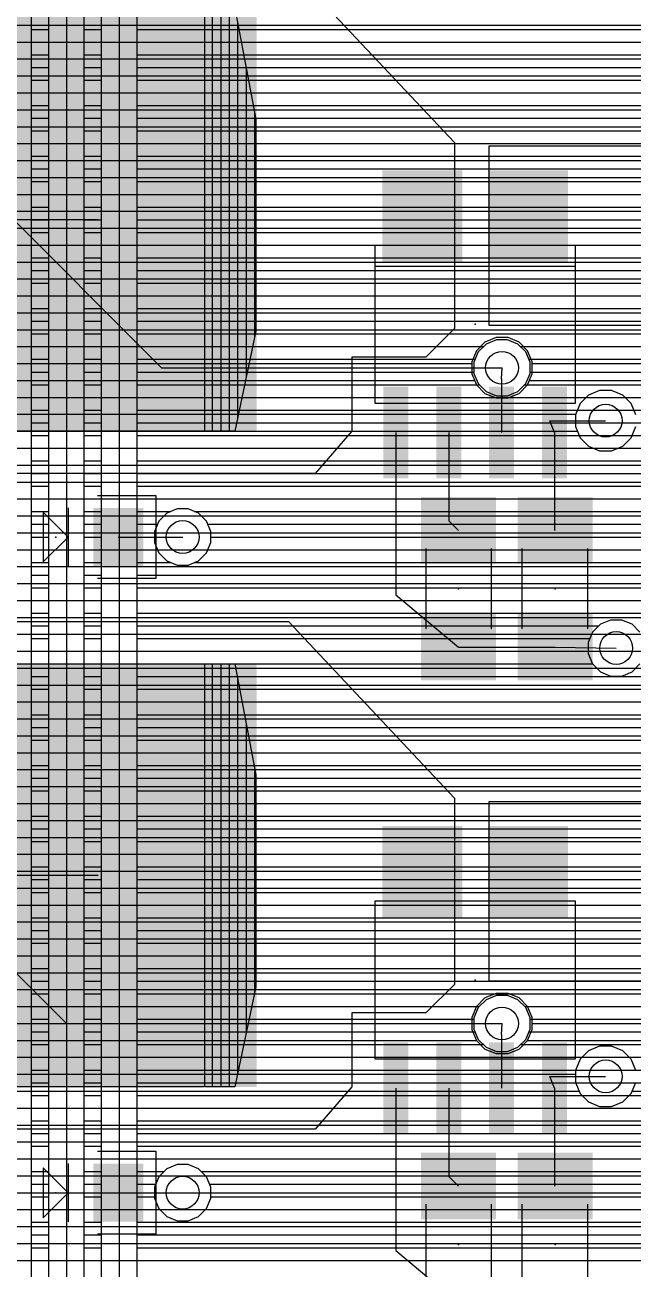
# Model space of a CAD drawing. Extents: x -0.45 to 6.54, y 0 to 7.98.
# Drawn here: x 1.371 to 1.946, y 2.248 to 3.424 of the extents above; entities that cross this region are included whole.
import ezdxf

# ---------------------------------------------------------------- set-up
doc = ezdxf.new("R2010")
doc.units = 0
for name, color, linetype in [('1', 22, 'CONTINUOUS'), ('15', 2, 'CONTINUOUS'), ('16', 175, 'CONTINUOUS'), ('18', 4, 'CONTINUOUS'), ('2', 3, 'CONTINUOUS'), ('21', 253, 'CONTINUOUS'), ('23', 7, 'CONTINUOUS'), ('51', 253, 'CONTINUOUS')]:
    doc.layers.add(name, color=color, linetype=linetype)

# ---------------------------------------------------------------- blocks, each defined once
blk = doc.blocks.new('RECT')
blk.add_solid([(-0.5, -0.5), (0.5, -0.5), (-0.5, 0.5), (0.5, 0.5)])
blk = doc.blocks.new('ROUNDV')
blk.add_circle((0, 0), 0.5)

msp = doc.modelspace()

# ---------------------------------------------------------------- linework, layer by layer
at = {"layer": '1'}
for p, q in [((1.62, 3.48), (1.777, 3.313)), ((1.21, 3.424), (1.672647, 3.424)), ((1.21, 3.408), (1.687689, 3.408)), ((1.21, 3.392), (1.70273, 3.392)), ((1.21, 3.376), (1.717772, 3.376)), ((1.21, 3.36), (1.732814, 3.36)), ((1.21, 3.344), (1.747856, 3.344)), ((1.21, 3.328), (1.762898, 3.328)), ((1.21, 3.312), (1.777, 3.312)), ((1.777, 3.313), (1.777, 3.137)), ((1.81, 3.14), (1.81, 3.31)), ((1.81, 3.31), (1.99, 3.31)), ((1.21, 3.296), (1.777, 3.296)), ((1.81, 3.296), (1.99, 3.296)), ((1.21, 3.28), (1.777, 3.28)), ((1.81, 3.28), (1.99, 3.28)), ((1.21, 3.264), (1.777, 3.264)), ((1.81, 3.264), (1.99, 3.264)), ((1.21, 3.248), (1.777, 3.248)), ((1.81, 3.248), (1.99, 3.248)), ((1.44, 3.24), (0.91, 3.24)), ((1.21, 3.232), (1.777, 3.232)), ((1.81, 3.232), (1.99, 3.232)), ((1.21, 3.216), (1.777, 3.216)), ((1.81, 3.216), (1.99, 3.216)), ((1.21, 3.2), (1.777, 3.2)), ((1.81, 3.2), (1.99, 3.2)), ((1.21, 3.184), (1.777, 3.184)), ((1.81, 3.184), (1.99, 3.184)), ((1.21, 3.168), (1.777, 3.168)), ((1.81, 3.168), (1.99, 3.168)), ((1.21, 3.152), (1.777, 3.152)), ((1.81, 3.152), (1.99, 3.152)), ((1.21, 3.136), (1.776, 3.136)), ((1.777, 3.137), (1.75, 3.11)), ((1.99, 3.14), (1.81, 3.14)), ((1.21, 3.12), (1.76, 3.12)), ((1.75, 3.11), (1.68, 3.11)), ((1.68, 3.11), (1.68, 3.04)), ((1.21, 3.104), (1.68, 3.104)), ((1.8216, 3.0896), (1.822, 3.1)), ((1.21, 3.088), (1.68, 3.088)), ((1.8216, 3.0896), (1.8216, 3.038738)), ((1.21, 3.072), (1.68, 3.072)), ((1.21, 3.056), (1.68, 3.056)), ((1.8716, 3.038738), (1.867362, 3.05)), ((1.867362, 3.05), (1.92, 3.05)), ((1.21, 3.04), (1.68, 3.04)), ((1.68, 3.04), (1.6452, 3)), ((1.7216, 3.038738), (1.7216, 2.885182)), ((1.7716, 3.038738), (1.7716, 2.955418)), ((1.8716, 3.038738), (1.8716, 2.946818)), ((1.21, 3.024), (1.66608, 3.024)), ((1.21, 3.008), (1.65216, 3.008)), ((1.6452, 3), (1.21, 3)), ((1.7716, 2.955418), (1.7808, 2.946218)), ((1.8716, 2.946818), (1.8722, 2.946218)), ((1.459055, 2.94), (1.52, 2.94)), ((1.7216, 2.885182), (1.7808, 2.835982)), ((1.21, 2.86), (1.62, 2.86)), ((1.62, 2.86), (1.777, 2.693)), ((1.21, 2.848), (1.631281, 2.848)), ((1.7808, 2.835982), (1.7808, 2.835982)), ((1.7808, 2.835982), (1.8722, 2.835982)), ((1.8722, 2.835982), (1.929882, 2.834882)), ((1.21, 2.832), (1.646323, 2.832)), ((1.929882, 2.834882), (1.93, 2.835)), ((1.21, 2.816), (1.661365, 2.816)), ((1.21, 2.8), (1.676407, 2.8)), ((1.21, 2.784), (1.691449, 2.784)), ((1.21, 2.768), (1.706491, 2.768)), ((1.21, 2.752), (1.721533, 2.752)), ((1.21, 2.736), (1.736575, 2.736)), ((1.21, 2.72), (1.751617, 2.72)), ((1.21, 2.704), (1.766659, 2.704)), ((1.21, 2.688), (1.777, 2.688)), ((1.777, 2.693), (1.777, 2.517)), ((1.81, 2.52), (1.81, 2.69)), ((1.81, 2.69), (1.99, 2.69)), ((1.81, 2.688), (1.99, 2.688)), ((1.21, 2.672), (1.777, 2.672)), ((1.81, 2.672), (1.99, 2.672)), ((1.21, 2.656), (1.777, 2.656)), ((1.81, 2.656), (1.99, 2.656)), ((1.21, 2.64), (1.777, 2.64)), ((1.81, 2.64), (1.99, 2.64)), ((1.21, 2.624), (1.777, 2.624)), ((1.81, 2.624), (1.99, 2.624)), ((1.44, 2.62), (0.91, 2.62)), ((1.21, 2.608), (1.777, 2.608)), ((1.81, 2.608), (1.99, 2.608)), ((1.21, 2.592), (1.777, 2.592)), ((1.81, 2.592), (1.99, 2.592)), ((1.21, 2.576), (1.777, 2.576)), ((1.81, 2.576), (1.99, 2.576)), ((1.21, 2.56), (1.777, 2.56)), ((1.81, 2.56), (1.99, 2.56)), ((1.21, 2.544), (1.777, 2.544)), ((1.81, 2.544), (1.99, 2.544)), ((1.21, 2.528), (1.777, 2.528)), ((1.81, 2.528), (1.99, 2.528)), ((1.99, 2.52), (1.81, 2.52)), ((1.21, 2.512), (1.772, 2.512)), ((1.777, 2.517), (1.75, 2.49)), ((1.21, 2.496), (1.756, 2.496)), ((1.75, 2.49), (1.68, 2.49)), ((1.68, 2.49), (1.68, 2.42)), ((1.21, 2.48), (1.68, 2.48)), ((1.8216, 2.4696), (1.822, 2.48)), ((1.21, 2.464), (1.68, 2.464)), ((1.8216, 2.4696), (1.8216, 2.418738)), ((1.21, 2.448), (1.68, 2.448)), ((1.21, 2.432), (1.68, 2.432)), ((1.8716, 2.418738), (1.867362, 2.43)), ((1.867362, 2.43), (1.92, 2.43)), ((1.21, 2.416), (1.67652, 2.416)), ((1.68, 2.42), (1.6452, 2.38)), ((1.7216, 2.418738), (1.7216, 2.265182)), ((1.7716, 2.418738), (1.7716, 2.335418)), ((1.8716, 2.418738), (1.8716, 2.326818)), ((1.21, 2.4), (1.6626, 2.4)), ((1.21, 2.384), (1.64868, 2.384)), ((1.6452, 2.38), (1.21, 2.38)), ((1.7716, 2.335418), (1.7808, 2.326218)), ((1.459055, 2.32), (1.52, 2.32)), ((1.8716, 2.326818), (1.8722, 2.326218)), ((1.7216, 2.265182), (1.7808, 2.215982))]:
    msp.add_line(p, q, dxfattribs=at)
at = {"layer": '15'}
for p, q in [((1.31, 3.29), (1.5, 3.1)), ((1.5, 3.1), (1.822, 3.1)), ((1.26, 2.63), (1.41, 2.48)), ((1.41, 2.48), (1.822, 2.48))]:
    msp.add_line(p, q, dxfattribs=at)
at = {"layer": '16'}
for p, q in [((0.018, 3.424), (6.362, 3.424)), ((0.018, 3.408), (6.362, 3.408)), ((0.274486, 3.392), (6.362, 3.392)), ((0.298414, 3.376), (6.362, 3.376)), ((0.313571, 3.36), (6.362, 3.36)), ((0.322809, 3.344), (6.362, 3.344)), ((0.328796, 3.328), (3.755878, 3.328)), ((0.333, 3.312), (3.730099, 3.312)), ((0.333, 3.296), (3.71692, 3.296)), ((0.331609, 3.28), (3.710292, 3.28)), ((0.842463, 3.264), (3.707945, 3.264)), ((0.8455, 3.248), (3.707945, 3.248)), ((0.838305, 3.232), (3.713606, 3.232)), ((0.292673, 3.216), (3.722099, 3.216)), ((0.259421, 3.2), (3.738099, 3.2)), ((0.018, 3.184), (6.362, 3.184)), ((0.018, 3.168), (6.362, 3.168)), ((0.018, 3.152), (6.362, 3.152)), ((0.018, 3.136), (2.371631, 3.136)), ((0.018, 3.12), (1.801695, 3.12)), ((1.805856, 3.124161), (1.797839, 3.116144)), ((1.816331, 3.1285), (1.805856, 3.124161)), ((1.827669, 3.1285), (1.816331, 3.1285)), ((1.838144, 3.124161), (1.827669, 3.1285)), ((1.846161, 3.116144), (1.838144, 3.124161)), ((1.842305, 3.12), (2.364795, 3.12)), ((1.797839, 3.116144), (1.7935, 3.105669)), ((1.8505, 3.105669), (1.846161, 3.116144)), ((0.018, 3.104), (1.7935, 3.104)), ((1.7935, 3.105669), (1.7935, 3.094331)), ((1.7935, 3.094331), (1.797839, 3.083856)), ((1.846161, 3.083856), (1.8505, 3.094331)), ((1.8505, 3.094331), (1.8505, 3.105669)), ((1.8505, 3.104), (2.364795, 3.104)), ((1.019764, 3.088), (1.796122, 3.088)), ((1.797839, 3.083856), (1.805856, 3.075839)), ((1.838144, 3.075839), (1.846161, 3.083856)), ((1.847877, 3.088), (2.364795, 3.088)), ((1.044056, 3.072), (1.815124, 3.072)), ((1.805856, 3.075839), (1.816331, 3.0715)), ((1.816331, 3.0715), (1.827669, 3.0715)), ((1.827669, 3.0715), (1.838144, 3.075839)), ((1.828876, 3.072), (1.901695, 3.072)), ((1.903856, 3.074161), (1.895839, 3.066144)), ((1.914331, 3.0785), (1.903856, 3.074161)), ((1.925669, 3.0785), (1.914331, 3.0785)), ((1.936144, 3.074161), (1.925669, 3.0785)), ((1.944161, 3.066144), (1.936144, 3.074161)), ((1.938305, 3.072), (2.364795, 3.072)), ((1.895839, 3.066144), (1.8915, 3.055669)), ((1.9485, 3.055669), (1.944161, 3.066144)), ((1.060056, 3.056), (1.891637, 3.056)), ((1.8915, 3.055669), (1.8915, 3.044331)), ((1.069448, 3.04), (1.893294, 3.04)), ((1.8915, 3.044331), (1.895839, 3.033856)), ((1.944161, 3.033856), (1.9485, 3.044331)), ((1.076871, 3.024), (1.908295, 3.024)), ((1.895839, 3.033856), (1.903856, 3.025839)), ((1.903856, 3.025839), (1.914331, 3.0215)), ((1.925669, 3.0215), (1.936144, 3.025839)), ((1.931704, 3.024), (6.362, 3.024)), ((1.936144, 3.025839), (1.944161, 3.033856)), ((1.914331, 3.0215), (1.925669, 3.0215)), ((1.081158, 3.008), (6.362, 3.008)), ((1.083, 2.992), (6.362, 2.992)), ((1.083, 2.976), (6.362, 2.976)), ((1.079952, 2.96), (6.362, 2.96)), ((1.075665, 2.944), (6.362, 2.944)), ((1.06685, 2.928), (6.362, 2.928)), ((1.055556, 2.912), (6.362, 2.912)), ((1.039556, 2.896), (6.362, 2.896)), ((1.010068, 2.88), (6.362, 2.88)), ((0.018, 2.864), (6.362, 2.864)), ((0.018, 2.848), (6.362, 2.848)), ((0.018, 2.832), (6.362, 2.832)), ((0.018, 2.816), (6.362, 2.816)), ((0.018, 2.8), (6.362, 2.8)), ((0.018, 2.784), (6.362, 2.784)), ((0.272754, 2.768), (6.362, 2.768)), ((0.297414, 2.752), (6.362, 2.752)), ((0.312994, 2.736), (6.362, 2.736)), ((0.322232, 2.72), (6.362, 2.72)), ((0.328528, 2.704), (6.362, 2.704)), ((0.332815, 2.688), (6.362, 2.688)), ((0.333, 2.672), (6.362, 2.672)), ((0.831118, 2.656), (6.362, 2.656)), ((0.84412, 2.64), (6.362, 2.64)), ((0.844949, 2.624), (6.362, 2.624)), ((0.834305, 2.608), (6.362, 2.608)), ((0.293914, 2.592), (2.367631, 2.592)), ((0.263153, 2.576), (2.364795, 2.576)), ((0.018, 2.56), (2.364795, 2.56)), ((0.018, 2.544), (2.364795, 2.544)), ((0.018, 2.528), (2.367631, 2.528)), ((0.018, 2.512), (6.362, 2.512)), ((1.816331, 2.5085), (1.805856, 2.504161)), ((1.827669, 2.5085), (1.816331, 2.5085)), ((1.838144, 2.504161), (1.827669, 2.5085)), ((0.018, 2.496), (1.797779, 2.496)), ((1.797839, 2.496144), (1.7935, 2.485669)), ((1.805856, 2.504161), (1.797839, 2.496144)), ((1.846161, 2.496144), (1.838144, 2.504161)), ((1.8505, 2.485669), (1.846161, 2.496144)), ((1.846221, 2.496), (6.362, 2.496)), ((1.7935, 2.485669), (1.7935, 2.474331)), ((1.8505, 2.474331), (1.8505, 2.485669)), ((0.018, 2.48), (1.7935, 2.48)), ((1.7935, 2.474331), (1.797839, 2.463856)), ((1.846161, 2.463856), (1.8505, 2.474331)), ((1.8505, 2.48), (6.362, 2.48)), ((1.018031, 2.464), (1.797779, 2.464)), ((1.797839, 2.463856), (1.805856, 2.455839)), ((1.838144, 2.455839), (1.846161, 2.463856)), ((1.846221, 2.464), (6.362, 2.464)), ((1.043056, 2.448), (1.897695, 2.448)), ((1.805856, 2.455839), (1.816331, 2.4515)), ((1.816331, 2.4515), (1.827669, 2.4515)), ((1.827669, 2.4515), (1.838144, 2.455839)), ((1.903856, 2.454161), (1.895839, 2.446144)), ((1.914331, 2.4585), (1.903856, 2.454161)), ((1.925669, 2.4585), (1.914331, 2.4585)), ((1.936144, 2.454161), (1.925669, 2.4585)), ((1.944161, 2.446144), (1.936144, 2.454161)), ((1.942305, 2.448), (6.362, 2.448)), ((1.895839, 2.446144), (1.8915, 2.435669)), ((1.8915, 2.435669), (1.8915, 2.424331)), ((1.9485, 2.435669), (1.944161, 2.446144)), ((1.059056, 2.432), (1.8915, 2.432)), ((1.8915, 2.424331), (1.895839, 2.413856)), ((1.944161, 2.413856), (1.9485, 2.424331)), ((1.068871, 2.416), (1.894951, 2.416)), ((1.895839, 2.413856), (1.903856, 2.405839)), ((1.936144, 2.405839), (1.944161, 2.413856)), ((1.945049, 2.416), (6.362, 2.416)), ((1.903856, 2.405839), (1.914331, 2.4015)), ((1.914331, 2.4015), (1.925669, 2.4015)), ((1.925669, 2.4015), (1.936144, 2.405839)), ((1.076603, 2.4), (6.362, 2.4)), ((1.08089, 2.384), (6.362, 2.384)), ((1.083, 2.368), (6.362, 2.368)), ((1.083, 2.352), (6.362, 2.352)), ((1.08022, 2.336), (6.362, 2.336)), ((1.075933, 2.32), (6.362, 2.32)), ((1.067428, 2.304), (6.362, 2.304)), ((1.056556, 2.288), (6.362, 2.288)), ((1.040556, 2.272), (6.362, 2.272)), ((1.013701, 2.256), (6.362, 2.256))]:
    msp.add_line(p, q, dxfattribs=at)
at = {"layer": '2'}
for p, q in [((1.443, 6.228959), (1.443, 0.897042)), ((1.46, 6.23), (1.46, 0.89)), ((1.393, 6.218959), (1.393, 1.537042)), ((1.41, 6.22), (1.41, 1.53)), ((1.427, 1.522958), (1.427, 6.212958)), ((1.477, 0.882958), (1.477, 6.222958)), ((1.377, 2.170273), (1.377, 6.202958)), ((1.377, 3.42), (1.393, 3.42)), ((1.427, 3.42), (1.443, 3.42)), ((1.477, 3.42), (6.304, 3.42)), ((1.377, 3.408), (1.393, 3.408)), ((1.427, 3.408), (1.443, 3.408)), ((1.477, 3.408), (6.304, 3.408)), ((1.377, 3.396), (1.393, 3.396)), ((1.427, 3.396), (1.443, 3.396)), ((1.477, 3.396), (6.304, 3.396)), ((1.377, 3.384), (1.393, 3.384)), ((1.427, 3.384), (1.443, 3.384)), ((1.477, 3.384), (6.304, 3.384)), ((1.377, 3.372), (1.393, 3.372)), ((1.427, 3.372), (1.443, 3.372)), ((1.477, 3.372), (6.304, 3.372)), ((1.377, 3.36), (1.393, 3.36)), ((1.427, 3.36), (1.443, 3.36)), ((1.477, 3.36), (6.304, 3.36)), ((1.377, 3.348), (1.393, 3.348)), ((1.427, 3.348), (1.443, 3.348)), ((1.477, 3.348), (6.304, 3.348)), ((1.377, 3.336), (1.393, 3.336)), ((1.427, 3.336), (1.443, 3.336)), ((1.477, 3.336), (6.304, 3.336)), ((1.377, 3.324), (1.393, 3.324)), ((1.427, 3.324), (1.443, 3.324)), ((1.477, 3.324), (3.751447, 3.324)), ((1.377, 3.312), (1.393, 3.312)), ((1.427, 3.312), (1.443, 3.312)), ((1.477, 3.312), (3.732927, 3.312)), ((1.377, 3.3), (1.393, 3.3)), ((1.427, 3.3), (1.443, 3.3)), ((1.477, 3.3), (3.720927, 3.3)), ((1.377, 3.288), (1.393, 3.288)), ((1.427, 3.288), (1.443, 3.288)), ((1.477, 3.288), (3.715771, 3.288)), ((1.377, 3.276), (1.393, 3.276)), ((1.427, 3.276), (1.443, 3.276)), ((1.477, 3.276), (3.7108, 3.276)), ((1.377, 3.264), (1.393, 3.264)), ((1.427, 3.264), (1.443, 3.264)), ((1.477, 3.264), (3.709945, 3.264)), ((1.377, 3.252), (1.393, 3.252)), ((1.427, 3.252), (1.443, 3.252)), ((1.477, 3.252), (3.709945, 3.252)), ((1.377, 3.24), (1.393, 3.24)), ((1.427, 3.24), (1.443, 3.24)), ((1.477, 3.24), (3.712457, 3.24)), ((1.377, 3.228), (1.393, 3.228)), ((1.427, 3.228), (1.443, 3.228)), ((1.477, 3.228), (3.717428, 3.228)), ((1.377, 3.216), (1.393, 3.216)), ((1.427, 3.216), (1.443, 3.216)), ((1.477, 3.216), (3.724927, 3.216)), ((1.377, 3.204), (1.393, 3.204)), ((1.427, 3.204), (1.443, 3.204)), ((1.477, 3.204), (3.736927, 3.204)), ((1.377, 3.192), (1.393, 3.192)), ((1.427, 3.192), (1.443, 3.192)), ((1.477, 3.192), (3.761103, 3.192)), ((1.377, 3.18), (1.393, 3.18)), ((1.427, 3.18), (1.443, 3.18)), ((1.477, 3.18), (6.304, 3.18)), ((1.377, 3.168), (1.393, 3.168)), ((1.427, 3.168), (1.443, 3.168)), ((1.477, 3.168), (6.304, 3.168)), ((1.377, 3.156), (1.393, 3.156)), ((1.427, 3.156), (1.443, 3.156)), ((1.477, 3.156), (6.304, 3.156)), ((1.377, 3.144), (1.393, 3.144)), ((1.427, 3.144), (1.443, 3.144)), ((1.477, 3.144), (6.304, 3.144)), ((1.377, 3.132), (1.393, 3.132)), ((1.427, 3.132), (1.443, 3.132)), ((1.477, 3.132), (2.387947, 3.132)), ((1.377, 3.12), (1.393, 3.12)), ((1.427, 3.12), (1.443, 3.12)), ((1.477, 3.12), (1.804523, 3.12)), ((1.806989, 3.122466), (1.799534, 3.115011)), ((1.816729, 3.1265), (1.806989, 3.122466)), ((1.827271, 3.1265), (1.816729, 3.1265)), ((1.837011, 3.122466), (1.827271, 3.1265)), ((1.844466, 3.115011), (1.837011, 3.122466)), ((1.839477, 3.12), (2.372389, 3.12)), ((1.377, 3.108), (1.393, 3.108)), ((1.427, 3.108), (1.443, 3.108)), ((1.477, 3.108), (1.79663, 3.108)), ((1.799534, 3.115011), (1.7955, 3.105271)), ((1.8485, 3.105271), (1.844466, 3.115011)), ((1.84737, 3.108), (2.367243, 3.108)), ((1.377, 3.096), (1.393, 3.096)), ((1.427, 3.096), (1.443, 3.096)), ((1.477, 3.096), (1.7955, 3.096)), ((1.7955, 3.105271), (1.7955, 3.094729)), ((1.7955, 3.094729), (1.799534, 3.084989)), ((1.844466, 3.084989), (1.8485, 3.094729)), ((1.8485, 3.094729), (1.8485, 3.105271)), ((1.8485, 3.096), (2.366795, 3.096)), ((1.377, 3.084), (1.393, 3.084)), ((1.427, 3.084), (1.443, 3.084)), ((1.477, 3.084), (1.800523, 3.084)), ((1.799534, 3.084989), (1.806989, 3.077534)), ((1.837011, 3.077534), (1.844466, 3.084989)), ((1.843477, 3.084), (2.370557, 3.084)), ((1.377, 3.072), (1.393, 3.072)), ((1.427, 3.072), (1.443, 3.072)), ((1.477, 3.072), (2.380389, 3.072)), ((1.806989, 3.077534), (1.816729, 3.0735)), ((1.816729, 3.0735), (1.827271, 3.0735)), ((1.827271, 3.0735), (1.837011, 3.077534)), ((1.377, 3.06), (1.393, 3.06)), ((1.427, 3.06), (1.443, 3.06)), ((1.477, 3.06), (6.304, 3.06)), ((1.377, 3.048), (1.393, 3.048)), ((1.427, 3.048), (1.443, 3.048)), ((1.477, 3.048), (6.304, 3.048)), ((1.377, 3.036), (1.393, 3.036)), ((1.427, 3.036), (1.443, 3.036)), ((1.477, 3.036), (6.304, 3.036)), ((1.377, 3.024), (1.393, 3.024)), ((1.427, 3.024), (1.443, 3.024)), ((1.477, 3.024), (6.304, 3.024)), ((1.377, 3.012), (1.393, 3.012)), ((1.427, 3.012), (1.443, 3.012)), ((1.477, 3.012), (6.304, 3.012)), ((1.377, 3), (1.393, 3)), ((1.427, 3), (1.443, 3)), ((1.477, 3), (6.304, 3)), ((1.377, 2.988), (1.393, 2.988)), ((1.427, 2.988), (1.443, 2.988)), ((1.477, 2.988), (6.304, 2.988)), ((1.377, 2.976), (1.393, 2.976)), ((1.427, 2.976), (1.443, 2.976)), ((1.477, 2.976), (6.304, 2.976)), ((1.514729, 2.9665), (1.504989, 2.962466)), ((1.525271, 2.9665), (1.514729, 2.9665)), ((1.535011, 2.962466), (1.525271, 2.9665)), ((1.377, 2.964), (1.393, 2.964)), ((1.427, 2.964), (1.443, 2.964)), ((1.477, 2.964), (1.508694, 2.964)), ((1.497534, 2.955011), (1.4935, 2.945271)), ((1.504989, 2.962466), (1.497534, 2.955011)), ((1.531306, 2.964), (6.304, 2.964)), ((1.542466, 2.955011), (1.535011, 2.962466)), ((1.5465, 2.945271), (1.542466, 2.955011)), ((1.377, 2.952), (1.393, 2.952)), ((1.427, 2.952), (1.443, 2.952)), ((1.477, 2.952), (1.496287, 2.952)), ((1.4935, 2.945271), (1.4935, 2.934729)), ((1.543713, 2.952), (6.304, 2.952)), ((1.5465, 2.934729), (1.5465, 2.945271)), ((1.377, 2.94), (1.393, 2.94)), ((1.427, 2.94), (1.443, 2.94)), ((1.477, 2.94), (1.4935, 2.94)), ((1.4935, 2.934729), (1.497534, 2.924989)), ((1.542466, 2.924989), (1.5465, 2.934729)), ((1.5465, 2.94), (6.304, 2.94)), ((1.377, 2.928), (1.393, 2.928)), ((1.427, 2.928), (1.443, 2.928)), ((1.477, 2.928), (1.496287, 2.928)), ((1.497534, 2.924989), (1.504989, 2.917534)), ((1.535011, 2.917534), (1.542466, 2.924989)), ((1.543713, 2.928), (6.304, 2.928)), ((1.377, 2.916), (1.393, 2.916)), ((1.427, 2.916), (1.443, 2.916)), ((1.477, 2.916), (1.508693, 2.916)), ((1.504989, 2.917534), (1.514729, 2.9135)), ((1.514729, 2.9135), (1.525271, 2.9135)), ((1.525271, 2.9135), (1.535011, 2.917534)), ((1.531307, 2.916), (6.304, 2.916)), ((1.377, 2.904), (1.393, 2.904)), ((1.427, 2.904), (1.443, 2.904)), ((1.477, 2.904), (6.304, 2.904)), ((1.377, 2.892), (1.393, 2.892)), ((1.427, 2.892), (1.443, 2.892)), ((1.477, 2.892), (6.304, 2.892)), ((1.377, 2.88), (1.393, 2.88)), ((1.427, 2.88), (1.443, 2.88)), ((1.477, 2.88), (6.304, 2.88)), ((1.377, 2.868), (1.393, 2.868)), ((1.427, 2.868), (1.443, 2.868)), ((1.477, 2.868), (6.304, 2.868)), ((1.924729, 2.8615), (1.914989, 2.857466)), ((1.935271, 2.8615), (1.924729, 2.8615)), ((1.945011, 2.857466), (1.935271, 2.8615)), ((1.377, 2.856), (1.393, 2.856)), ((1.427, 2.856), (1.443, 2.856)), ((1.477, 2.856), (1.913523, 2.856)), ((1.907534, 2.850011), (1.9035, 2.840271)), ((1.914989, 2.857466), (1.907534, 2.850011)), ((1.952466, 2.850011), (1.945011, 2.857466)), ((1.377, 2.844), (1.393, 2.844)), ((1.427, 2.844), (1.443, 2.844)), ((1.477, 2.844), (1.905045, 2.844)), ((1.9035, 2.840271), (1.9035, 2.829729)), ((1.377, 2.832), (1.393, 2.832)), ((1.427, 2.832), (1.443, 2.832)), ((1.477, 2.832), (1.9035, 2.832)), ((1.9035, 2.829729), (1.907534, 2.819989)), ((1.377, 2.82), (1.393, 2.82)), ((1.427, 2.82), (1.443, 2.82)), ((1.477, 2.82), (1.90753, 2.82)), ((1.907534, 2.819989), (1.914989, 2.812534)), ((1.914989, 2.812534), (1.924729, 2.8085)), ((1.935271, 2.8085), (1.945011, 2.812534)), ((1.945011, 2.812534), (1.952466, 2.819989)), ((1.377, 2.808), (1.393, 2.808)), ((1.427, 2.808), (1.443, 2.808)), ((1.477, 2.808), (6.304, 2.808)), ((1.924729, 2.8085), (1.935271, 2.8085)), ((1.377, 2.796), (1.393, 2.796)), ((1.427, 2.796), (1.443, 2.796)), ((1.477, 2.796), (6.304, 2.796)), ((1.377, 2.784), (1.393, 2.784)), ((1.427, 2.784), (1.443, 2.784)), ((1.477, 2.784), (6.304, 2.784)), ((1.377, 2.772), (1.393, 2.772)), ((1.427, 2.772), (1.443, 2.772)), ((1.477, 2.772), (6.304, 2.772)), ((1.377, 2.76), (1.393, 2.76)), ((1.427, 2.76), (1.443, 2.76)), ((1.477, 2.76), (6.304, 2.76)), ((1.377, 2.748), (1.393, 2.748)), ((1.427, 2.748), (1.443, 2.748)), ((1.477, 2.748), (6.304, 2.748)), ((1.377, 2.736), (1.393, 2.736)), ((1.427, 2.736), (1.443, 2.736)), ((1.477, 2.736), (6.304, 2.736)), ((1.377, 2.724), (1.393, 2.724)), ((1.427, 2.724), (1.443, 2.724)), ((1.477, 2.724), (6.304, 2.724)), ((1.377, 2.712), (1.393, 2.712)), ((1.427, 2.712), (1.443, 2.712)), ((1.477, 2.712), (6.304, 2.712)), ((1.377, 2.7), (1.393, 2.7)), ((1.427, 2.7), (1.443, 2.7)), ((1.477, 2.7), (6.304, 2.7)), ((1.377, 2.688), (1.393, 2.688)), ((1.427, 2.688), (1.443, 2.688)), ((1.477, 2.688), (6.304, 2.688)), ((1.377, 2.676), (1.393, 2.676)), ((1.427, 2.676), (1.443, 2.676)), ((1.477, 2.676), (6.304, 2.676)), ((1.377, 2.664), (1.393, 2.664)), ((1.427, 2.664), (1.443, 2.664)), ((1.477, 2.664), (6.304, 2.664)), ((1.377, 2.652), (1.393, 2.652)), ((1.427, 2.652), (1.443, 2.652)), ((1.477, 2.652), (6.304, 2.652)), ((1.377, 2.64), (1.393, 2.64)), ((1.427, 2.64), (1.443, 2.64)), ((1.477, 2.64), (6.304, 2.64)), ((1.377, 2.628), (1.393, 2.628)), ((1.427, 2.628), (1.443, 2.628)), ((1.477, 2.628), (6.304, 2.628)), ((1.377, 2.616), (1.393, 2.616)), ((1.427, 2.616), (1.443, 2.616)), ((1.477, 2.616), (6.304, 2.616)), ((1.377, 2.604), (1.393, 2.604)), ((1.427, 2.604), (1.443, 2.604)), ((1.477, 2.604), (6.304, 2.604)), ((1.377, 2.592), (1.393, 2.592)), ((1.427, 2.592), (1.443, 2.592)), ((1.477, 2.592), (2.387947, 2.592)), ((1.377, 2.58), (1.393, 2.58)), ((1.427, 2.58), (1.443, 2.58)), ((1.477, 2.58), (2.372389, 2.58)), ((1.377, 2.568), (1.393, 2.568)), ((1.427, 2.568), (1.443, 2.568)), ((1.477, 2.568), (2.367243, 2.568)), ((1.377, 2.556), (1.393, 2.556)), ((1.427, 2.556), (1.443, 2.556)), ((1.477, 2.556), (2.366795, 2.556)), ((1.377, 2.544), (1.393, 2.544)), ((1.427, 2.544), (1.443, 2.544)), ((1.477, 2.544), (2.370557, 2.544)), ((1.377, 2.532), (1.393, 2.532)), ((1.427, 2.532), (1.443, 2.532)), ((1.477, 2.532), (2.380389, 2.532)), ((1.377, 2.52), (1.393, 2.52)), ((1.427, 2.52), (1.443, 2.52)), ((1.477, 2.52), (6.304, 2.52)), ((1.377, 2.508), (1.393, 2.508)), ((1.427, 2.508), (1.443, 2.508)), ((1.477, 2.508), (6.304, 2.508)), ((1.816729, 2.5065), (1.806989, 2.502466)), ((1.827271, 2.5065), (1.816729, 2.5065)), ((1.837011, 2.502466), (1.827271, 2.5065)), ((1.377, 2.496), (1.393, 2.496)), ((1.427, 2.496), (1.443, 2.496)), ((1.477, 2.496), (1.800523, 2.496)), ((1.799534, 2.495011), (1.7955, 2.485271)), ((1.806989, 2.502466), (1.799534, 2.495011)), ((1.844466, 2.495011), (1.837011, 2.502466)), ((1.843477, 2.496), (6.304, 2.496)), ((1.8485, 2.485271), (1.844466, 2.495011)), ((1.377, 2.484), (1.393, 2.484)), ((1.427, 2.484), (1.443, 2.484)), ((1.477, 2.484), (1.7955, 2.484)), ((1.7955, 2.485271), (1.7955, 2.474729)), ((1.8485, 2.474729), (1.8485, 2.485271)), ((1.8485, 2.484), (6.304, 2.484)), ((1.377, 2.472), (1.393, 2.472)), ((1.427, 2.472), (1.443, 2.472)), ((1.477, 2.472), (1.79663, 2.472)), ((1.7955, 2.474729), (1.799534, 2.464989)), ((1.844466, 2.464989), (1.8485, 2.474729)), ((1.84737, 2.472), (6.304, 2.472)), ((1.377, 2.46), (1.393, 2.46)), ((1.427, 2.46), (1.443, 2.46)), ((1.477, 2.46), (1.804523, 2.46)), ((1.799534, 2.464989), (1.806989, 2.457534)), ((1.837011, 2.457534), (1.844466, 2.464989)), ((1.839477, 2.46), (6.304, 2.46)), ((1.377, 2.448), (1.393, 2.448)), ((1.427, 2.448), (1.443, 2.448)), ((1.477, 2.448), (6.304, 2.448)), ((1.806989, 2.457534), (1.816729, 2.4535)), ((1.816729, 2.4535), (1.827271, 2.4535)), ((1.827271, 2.4535), (1.837011, 2.457534)), ((1.377, 2.436), (1.393, 2.436)), ((1.427, 2.436), (1.443, 2.436)), ((1.477, 2.436), (6.304, 2.436)), ((1.377, 2.424), (1.393, 2.424)), ((1.427, 2.424), (1.443, 2.424)), ((1.477, 2.424), (6.304, 2.424)), ((1.377, 2.412), (1.393, 2.412)), ((1.427, 2.412), (1.443, 2.412)), ((1.477, 2.412), (6.304, 2.412)), ((1.377, 2.4), (1.393, 2.4)), ((1.427, 2.4), (1.443, 2.4)), ((1.477, 2.4), (6.304, 2.4)), ((1.377, 2.388), (1.393, 2.388)), ((1.427, 2.388), (1.443, 2.388)), ((1.477, 2.388), (6.304, 2.388)), ((1.377, 2.376), (1.393, 2.376)), ((1.427, 2.376), (1.443, 2.376)), ((1.477, 2.376), (6.304, 2.376)), ((1.377, 2.364), (1.393, 2.364)), ((1.427, 2.364), (1.443, 2.364)), ((1.477, 2.364), (6.304, 2.364)), ((1.377, 2.352), (1.393, 2.352)), ((1.427, 2.352), (1.443, 2.352)), ((1.477, 2.352), (6.304, 2.352)), ((1.504989, 2.342466), (1.497534, 2.335011)), ((1.514729, 2.3465), (1.504989, 2.342466)), ((1.525271, 2.3465), (1.514729, 2.3465)), ((1.535011, 2.342466), (1.525271, 2.3465)), ((1.542466, 2.335011), (1.535011, 2.342466)), ((1.377, 2.34), (1.393, 2.34)), ((1.427, 2.34), (1.443, 2.34)), ((1.477, 2.34), (1.502523, 2.34)), ((1.497534, 2.335011), (1.4935, 2.325271)), ((1.537477, 2.34), (6.304, 2.34)), ((1.5465, 2.325271), (1.542466, 2.335011)), ((1.377, 2.328), (1.393, 2.328)), ((1.427, 2.328), (1.443, 2.328)), ((1.477, 2.328), (1.49463, 2.328)), ((1.4935, 2.325271), (1.4935, 2.314729)), ((1.54537, 2.328), (6.304, 2.328)), ((1.5465, 2.314729), (1.5465, 2.325271)), ((1.377, 2.316), (1.393, 2.316)), ((1.427, 2.316), (1.443, 2.316)), ((1.477, 2.316), (1.4935, 2.316)), ((1.4935, 2.314729), (1.497534, 2.304989)), ((1.542466, 2.304989), (1.5465, 2.314729)), ((1.5465, 2.316), (6.304, 2.316)), ((1.377, 2.304), (1.393, 2.304)), ((1.427, 2.304), (1.443, 2.304)), ((1.477, 2.304), (1.498523, 2.304)), ((1.497534, 2.304989), (1.504989, 2.297534)), ((1.504989, 2.297534), (1.514729, 2.2935)), ((1.525271, 2.2935), (1.535011, 2.297534)), ((1.535011, 2.297534), (1.542466, 2.304989)), ((1.541477, 2.304), (6.304, 2.304)), ((1.377, 2.292), (1.393, 2.292)), ((1.427, 2.292), (1.443, 2.292)), ((1.477, 2.292), (6.304, 2.292)), ((1.514729, 2.2935), (1.525271, 2.2935)), ((1.377, 2.28), (1.393, 2.28)), ((1.427, 2.28), (1.443, 2.28)), ((1.477, 2.28), (6.304, 2.28)), ((1.377, 2.268), (1.393, 2.268)), ((1.427, 2.268), (1.443, 2.268)), ((1.477, 2.268), (6.304, 2.268)), ((1.377, 2.256), (1.393, 2.256)), ((1.427, 2.256), (1.443, 2.256)), ((1.477, 2.256), (6.304, 2.256))]:
    msp.add_line(p, q, dxfattribs=at)
at = {"layer": '21'}
for p, q in [((1.541102, 3.04), (1.541102, 3.44)), ((1.548, 3.44), (1.548, 3.04)), ((1.556, 3.44), (1.556, 3.04)), ((1.564, 3.44), (1.564, 3.04)), ((1.569409, 3.44), (1.589173, 3.335236)), ((1.572, 3.426268), (1.572, 3.052421)), ((1.58, 3.383862), (1.58, 3.09078)), ((1.588, 3.341455), (1.588, 3.129138)), ((1.589173, 3.335236), (1.589173, 3.134764)), ((1.589173, 3.134764), (1.569409, 3.04)), ((1.540118, 3.04), (1.179882, 3.04)), ((1.569409, 3.04), (1.541102, 3.04)), ((1.43937, 2.97937), (1.494488, 2.97937)), ((1.494488, 2.97937), (1.494488, 2.90063)), ((1.411811, 2.967559), (1.411811, 2.94)), ((1.411811, 2.94), (1.388189, 2.963622)), ((1.388189, 2.963622), (1.388189, 2.916378)), ((1.388189, 2.916378), (1.411811, 2.94)), ((1.411811, 2.94), (1.411811, 2.912441)), ((1.494488, 2.90063), (1.43937, 2.90063)), ((1.179882, 2.82), (1.540118, 2.82)), ((1.541102, 2.82), (1.569409, 2.82)), ((1.541102, 2.42), (1.541102, 2.82)), ((1.548, 2.82), (1.548, 2.42)), ((1.556, 2.82), (1.556, 2.42)), ((1.564, 2.82), (1.564, 2.42)), ((1.569409, 2.82), (1.589173, 2.715236)), ((1.572, 2.806268), (1.572, 2.432421)), ((1.58, 2.763862), (1.58, 2.47078)), ((1.588, 2.721455), (1.588, 2.509138)), ((1.589173, 2.715236), (1.589173, 2.514764)), ((1.589173, 2.514764), (1.569409, 2.42)), ((1.540118, 2.42), (1.179882, 2.42)), ((1.569409, 2.42), (1.541102, 2.42)), ((1.43937, 2.35937), (1.494488, 2.35937)), ((1.494488, 2.35937), (1.494488, 2.28063)), ((1.411811, 2.32), (1.388189, 2.343622)), ((1.388189, 2.343622), (1.388189, 2.296378)), ((1.411811, 2.347559), (1.411811, 2.32)), ((1.388189, 2.296378), (1.411811, 2.32)), ((1.411811, 2.32), (1.411811, 2.292441)), ((1.494488, 2.28063), (1.43937, 2.28063))]:
    msp.add_line(p, q, dxfattribs=at)
at = {"layer": '23'}
for p in [(1.7966, 3.1411), (1.4, 2.94), (1.7808, 2.8911), (1.8722, 2.8911), (1.7966, 2.5211), (1.4, 2.32), (1.7808, 2.2711), (1.8722, 2.2711)]:
    msp.add_point(p, dxfattribs=at)
at = {"layer": '51'}
for p, q in [((1.702112, 3.196218), (1.702112, 3.215903)), ((1.702112, 3.215903), (1.891088, 3.215903)), ((1.891088, 3.215903), (1.891088, 3.196218)), ((1.702112, 3.066297), (1.702112, 3.196218)), ((1.702112, 3.196218), (1.891088, 3.196218)), ((1.891088, 3.196218), (1.891088, 3.066297)), ((1.891088, 3.066297), (1.702112, 3.066297)), ((1.749816, 2.929092), (1.749816, 2.853108)), ((1.811784, 2.929092), (1.811784, 2.853108)), ((1.841216, 2.853108), (1.841216, 2.929092)), ((1.903184, 2.853108), (1.903184, 2.929092)), ((1.702112, 2.576218), (1.702112, 2.595903)), ((1.702112, 2.595903), (1.891088, 2.595903)), ((1.891088, 2.595903), (1.891088, 2.576218)), ((1.702112, 2.446297), (1.702112, 2.576218)), ((1.702112, 2.576218), (1.891088, 2.576218)), ((1.891088, 2.576218), (1.891088, 2.446297)), ((1.891088, 2.446297), (1.702112, 2.446297)), ((1.749816, 2.309092), (1.749816, 2.233108)), ((1.811784, 2.309092), (1.811784, 2.233108)), ((1.841216, 2.233108), (1.841216, 2.309092)), ((1.903184, 2.233108), (1.903184, 2.309092))]:
    msp.add_line(p, q, dxfattribs=at)

# ---------------------------------------------------------------- block references
at = {"layer": '1'}
for p, xscale, yscale, rotation in [((1.44, 3.24), 0.4, 0.3, 270), ((1.7466, 3.243462), 0.075591, 0.086614, 180), ((1.8466, 3.243462), 0.075591, 0.086614, 180), ((1.7216, 3.038738), 0.023622, 0.086614, 180), ((1.7716, 3.038738), 0.023622, 0.086614, 180), ((1.8216, 3.038738), 0.023622, 0.086614, 180), ((1.8716, 3.038738), 0.023622, 0.086614, 180), ((1.7808, 2.946218), 0.062992, 0.070866, 270), ((1.8722, 2.946218), 0.062992, 0.070866, 90), ((1.7808, 2.835982), 0.062992, 0.070866, 270), ((1.8722, 2.835982), 0.062992, 0.070866, 90), ((1.44, 2.62), 0.4, 0.3, 270), ((1.7466, 2.623462), 0.075591, 0.086614, 180), ((1.8466, 2.623462), 0.075591, 0.086614, 180), ((1.7216, 2.418738), 0.023622, 0.086614, 180), ((1.7716, 2.418738), 0.023622, 0.086614, 180), ((1.8216, 2.418738), 0.023622, 0.086614, 180), ((1.8716, 2.418738), 0.023622, 0.086614, 180), ((1.7808, 2.326218), 0.062992, 0.070866, 270), ((1.8722, 2.326218), 0.062992, 0.070866, 90)]:
    msp.add_blockref('RECT', p, dxfattribs=dict(at, xscale=xscale, yscale=yscale, rotation=rotation))
at = {"layer": '1', "xscale": 0.047244, "yscale": 0.055118}
for p in [(1.459055, 2.94), (1.459055, 2.32)]:
    msp.add_blockref('RECT', p, dxfattribs=at)
at = {"layer": '18', "xscale": 0.031, "yscale": 0.031}
for p in [(1.822, 3.1), (1.822, 3.1), (1.822, 3.1), (1.822, 3.1), (1.92, 3.05), (1.92, 3.05), (1.92, 3.05), (1.92, 3.05), (1.52, 2.94), (1.52, 2.94), (1.52, 2.94), (1.52, 2.94), (1.93, 2.835), (1.93, 2.835), (1.93, 2.835), (1.93, 2.835), (1.822, 2.48), (1.822, 2.48), (1.822, 2.48), (1.822, 2.48), (1.92, 2.43), (1.92, 2.43), (1.92, 2.43), (1.92, 2.43), (1.52, 2.32), (1.52, 2.32), (1.52, 2.32), (1.52, 2.32)]:
    msp.add_blockref('ROUNDV', p, dxfattribs=at)
at = {"layer": '51'}
for p, xscale, yscale, rotation in [((1.7216, 3.241494), 0.019291, 0.043307, 180), ((1.7716, 3.241494), 0.019291, 0.043307, 180), ((1.8216, 3.241494), 0.019291, 0.043307, 180), ((1.8716, 3.241494), 0.019291, 0.043307, 180), ((1.7216, 3.040706), 0.019291, 0.043307, 180), ((1.7716, 3.040706), 0.019291, 0.043307, 180), ((1.8216, 3.040706), 0.019291, 0.043307, 180), ((1.8716, 3.040706), 0.019291, 0.043307, 180), ((1.780765, 2.943334), 0.029531, 0.066929, 270), ((1.872165, 2.943334), 0.029531, 0.066929, 90), ((1.780835, 2.838866), 0.029531, 0.066929, 270), ((1.872235, 2.838866), 0.029531, 0.066929, 90), ((1.7216, 2.621494), 0.019291, 0.043307, 180), ((1.7716, 2.621494), 0.019291, 0.043307, 180), ((1.8216, 2.621494), 0.019291, 0.043307, 180), ((1.8716, 2.621494), 0.019291, 0.043307, 180), ((1.7216, 2.420706), 0.019291, 0.043307, 180), ((1.7716, 2.420706), 0.019291, 0.043307, 180), ((1.8216, 2.420706), 0.019291, 0.043307, 180), ((1.8716, 2.420706), 0.019291, 0.043307, 180), ((1.780765, 2.323334), 0.029531, 0.066929, 270), ((1.872165, 2.323334), 0.029531, 0.066929, 90)]:
    msp.add_blockref('RECT', p, dxfattribs=dict(at, xscale=xscale, yscale=yscale, rotation=rotation))

doc.saveas('drawing.dxf')
